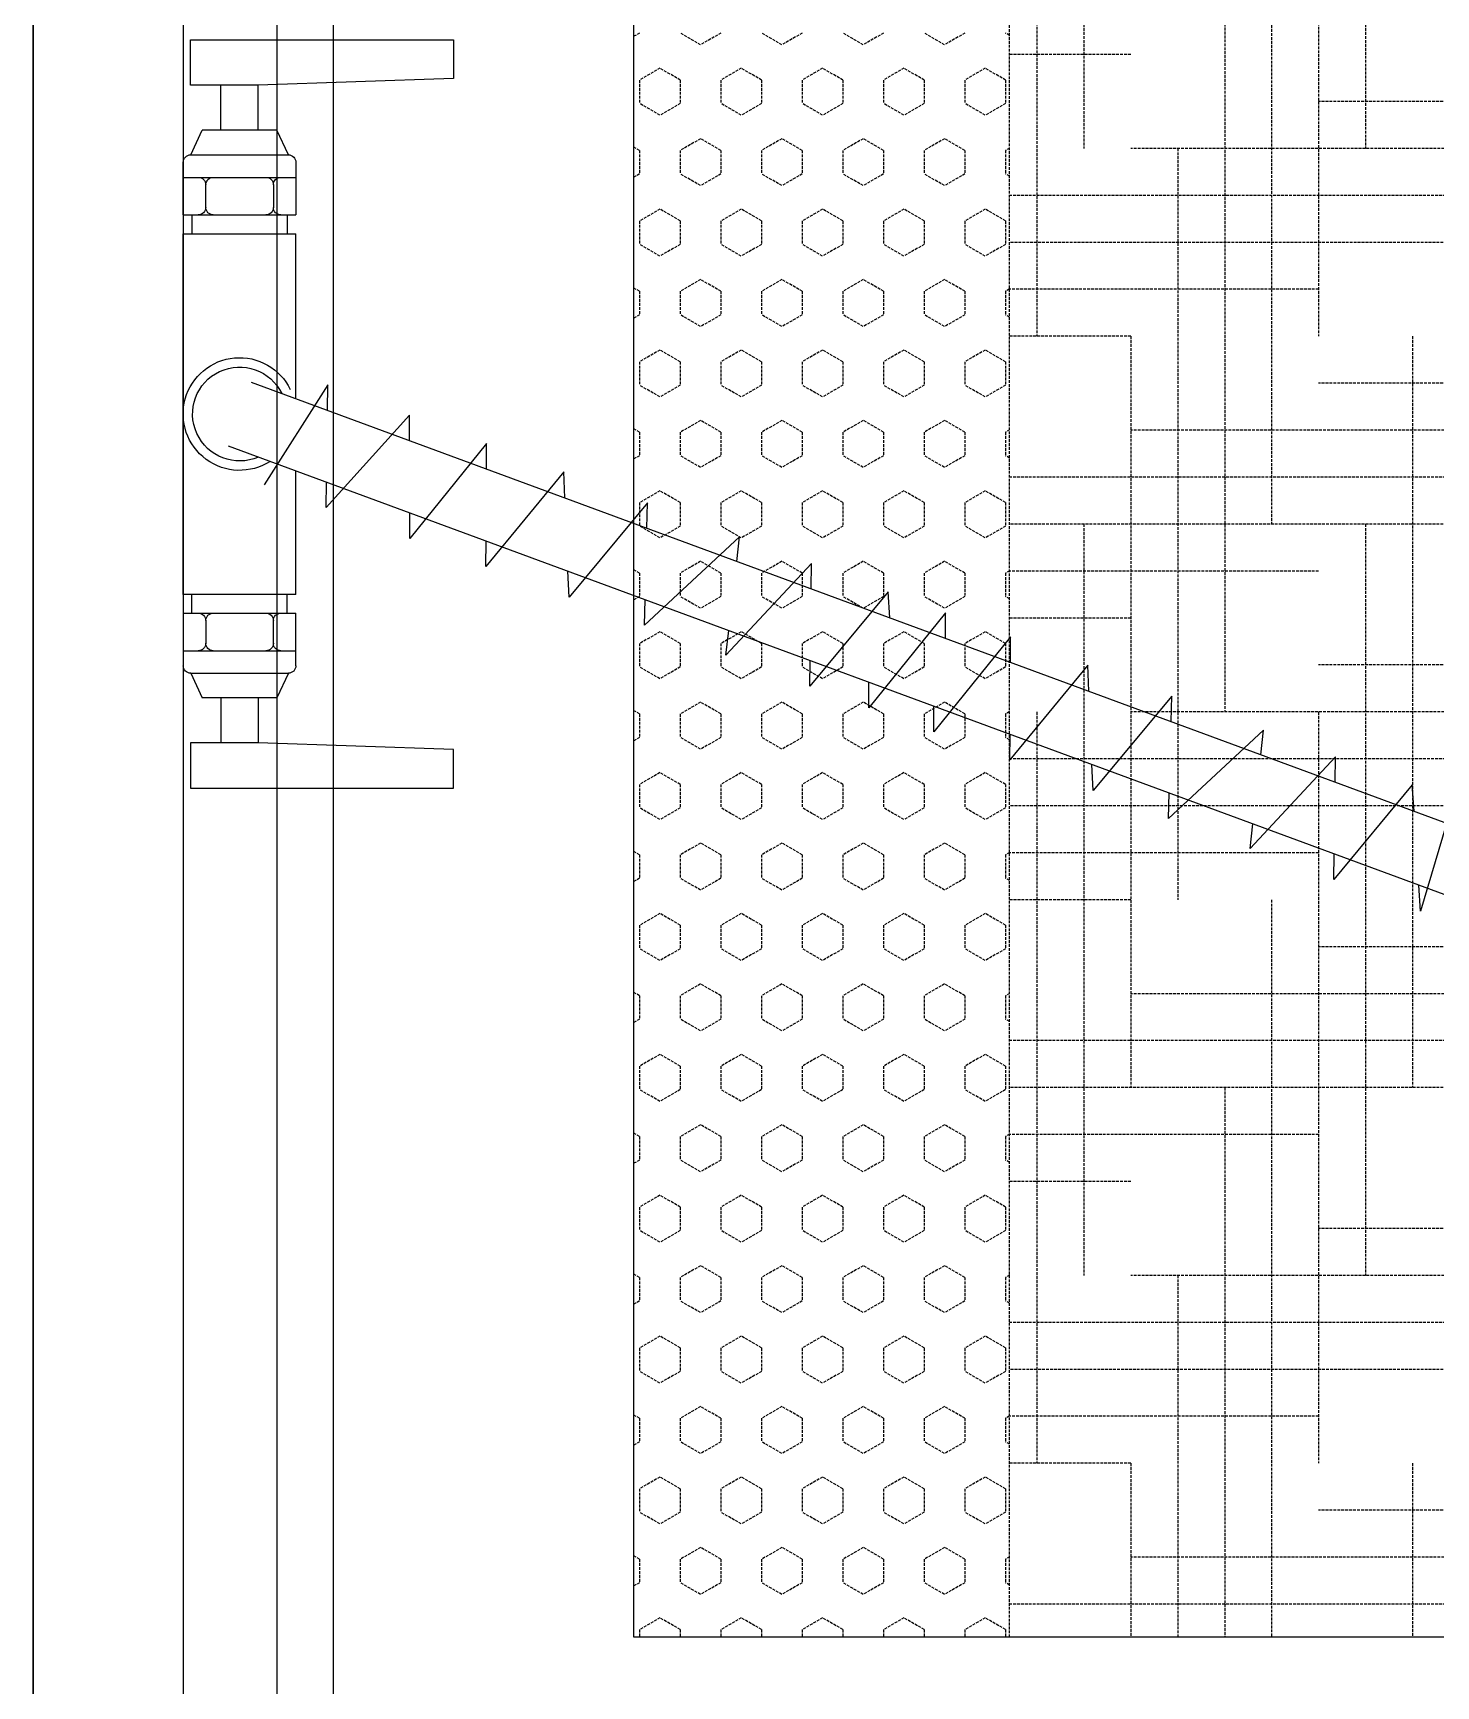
# Model space of a CAD drawing. Extents: x -12047294 to -5625356, y -1456591 to -622873.
# Drawn here: x -6025336.1 to -6024962.6, y -716118.6 to -715678.6 of the extents above; entities that cross this region are included whole.
import ezdxf

# ---------------------------------------------------------------- set-up
doc = ezdxf.new("R2010")
doc.units = 0
doc.header["$LTSCALE"] = 10
doc.header["$MEASUREMENT"] = 0
doc.linetypes.add('DASH', pattern=[0.35, 0.25, -0.1])
doc.layers.add('A-WALL', color=2, linetype='Continuous')
doc.layers.add('EQUIP', color=1, linetype='Continuous')

# ---------------------------------------------------------------- blocks, each defined once
blk = doc.blocks.new('LXX11124554')
at = {"layer": 'EQUIP'}
for p, q in [((-980.74, 447.63, 0.51), (1019.26, 447.63, 0.51)), ((-980.11, 407.64, 0.51), (1019.89, 407.64, 0.51)), ((-297.94, 287.63, 0.51), (-897.94, 287.63, 0.51)), ((-297.94, -212.37, 0.51), (-297.94, 287.63, 0.51))]:
    blk.add_line(p, q, dxfattribs=at)
at = {"layer": 'EQUIP', "color": 8}
for p, q in [((994.26, 382.64, 0.51), (-955.74, 382.64, 0.51)), ((979.26, 367.64, 0.51), (-940.74, 367.64, 0.51))]:
    blk.add_line(p, q, dxfattribs=at)
at = {"layer": 'EQUIP', "color": 8, "linetype": 'DASH', "ltscale": 0.3}
for p, q in [((-724.97, 286.12, 0.51), (-724.1, 287.63, 0.51)), ((-715.6, 280.71, 0.51), (-712.47, 286.12, 0.51)), ((-712.47, 286.12, 0.51), (-706.22, 286.12, 0.51)), ((-703.1, 280.71, 0.51), (-706.22, 286.12, 0.51)), ((-693.72, 286.12, 0.51), (-694.59, 287.63, 0.51)), ((-693.72, 286.12, 0.51), (-687.47, 286.12, 0.51)), ((-687.47, 286.12, 0.51), (-686.6, 287.63, 0.51)), ((-678.1, 280.71, 0.51), (-674.97, 286.12, 0.51)), ((-674.97, 286.12, 0.51), (-668.72, 286.12, 0.51)), ((-665.6, 280.71, 0.51), (-668.72, 286.12, 0.51)), ((-656.22, 286.12, 0.51), (-657.09, 287.63, 0.51)), ((-656.22, 286.12, 0.51), (-649.97, 286.12, 0.51)), ((-649.97, 286.12, 0.51), (-649.1, 287.63, 0.51)), ((-640.6, 280.71, 0.51), (-637.47, 286.12, 0.51)), ((-637.47, 286.12, 0.51), (-631.22, 286.12, 0.51)), ((-628.1, 280.71, 0.51), (-631.22, 286.12, 0.51)), ((-618.72, 286.12, 0.51), (-619.59, 287.63, 0.51)), ((-618.72, 286.12, 0.51), (-612.47, 286.12, 0.51)), ((-612.47, 286.12, 0.51), (-611.6, 287.63, 0.51)), ((-603.1, 280.71, 0.51), (-599.97, 286.12, 0.51)), ((-599.97, 286.12, 0.51), (-593.72, 286.12, 0.51)), ((-590.6, 280.71, 0.51), (-593.72, 286.12, 0.51)), ((-581.22, 286.12, 0.51), (-582.09, 287.63, 0.51)), ((-581.22, 286.12, 0.51), (-574.97, 286.12, 0.51)), ((-574.97, 286.12, 0.51), (-574.1, 287.63, 0.51)), ((-565.6, 280.71, 0.51), (-562.47, 286.12, 0.51)), ((-562.47, 286.12, 0.51), (-556.22, 286.12, 0.51)), ((-553.1, 280.71, 0.51), (-556.22, 286.12, 0.51)), ((-543.72, 286.12, 0.51), (-544.59, 287.63, 0.51)), ((-543.72, 286.12, 0.51), (-537.47, 286.12, 0.51)), ((-537.47, 286.12, 0.51), (-536.6, 287.63, 0.51)), ((-528.1, 280.71, 0.51), (-524.97, 286.12, 0.51)), ((-524.97, 286.12, 0.51), (-518.72, 286.12, 0.51)), ((-515.6, 280.71, 0.51), (-518.72, 286.12, 0.51)), ((-506.22, 286.12, 0.51), (-507.09, 287.63, 0.51)), ((-506.22, 286.12, 0.51), (-499.97, 286.12, 0.51)), ((-499.97, 286.12, 0.51), (-499.1, 287.63, 0.51)), ((-490.6, 280.71, 0.51), (-487.47, 286.12, 0.51)), ((-487.47, 286.12, 0.51), (-481.22, 286.12, 0.51)), ((-478.1, 280.71, 0.51), (-481.22, 286.12, 0.51)), ((-468.72, 286.12, 0.51), (-469.59, 287.63, 0.51)), ((-468.72, 286.12, 0.51), (-462.47, 286.12, 0.51)), ((-462.47, 286.12, 0.51), (-461.6, 287.63, 0.51)), ((-453.1, 280.71, 0.51), (-449.97, 286.12, 0.51)), ((-449.97, 286.12, 0.51), (-443.72, 286.12, 0.51)), ((-440.6, 280.71, 0.51), (-443.72, 286.12, 0.51)), ((-431.22, 286.12, 0.51), (-432.09, 287.63, 0.51)), ((-431.22, 286.12, 0.51), (-424.97, 286.12, 0.51)), ((-424.97, 286.12, 0.51), (-424.1, 287.63, 0.51)), ((-415.6, 280.71, 0.51), (-412.47, 286.12, 0.51)), ((-412.47, 286.12, 0.51), (-406.22, 286.12, 0.51)), ((-403.1, 280.71, 0.51), (-406.22, 286.12, 0.51)), ((-393.72, 286.12, 0.51), (-394.59, 287.63, 0.51)), ((-393.72, 286.12, 0.51), (-387.47, 286.12, 0.51)), ((-387.47, 286.12, 0.51), (-386.6, 287.63, 0.51)), ((-378.1, 280.71, 0.51), (-374.97, 286.12, 0.51)), ((-374.97, 286.12, 0.51), (-368.72, 286.12, 0.51)), ((-365.6, 280.71, 0.51), (-368.72, 286.12, 0.51)), ((-356.22, 286.12, 0.51), (-357.09, 287.63, 0.51)), ((-356.22, 286.12, 0.51), (-349.97, 286.12, 0.51)), ((-349.97, 286.12, 0.51), (-349.1, 287.63, 0.51)), ((-340.6, 280.71, 0.51), (-337.47, 286.12, 0.51)), ((-337.47, 286.12, 0.51), (-331.22, 286.12, 0.51)), ((-328.1, 280.71, 0.51), (-331.22, 286.12, 0.51)), ((-318.72, 286.12, 0.51), (-319.59, 287.63, 0.51)), ((-318.72, 286.12, 0.51), (-312.47, 286.12, 0.51)), ((-312.47, 286.12, 0.51), (-311.6, 287.63, 0.51)), ((-303.1, 280.71, 0.51), (-299.97, 286.12, 0.51)), ((-299.97, 286.12, 0.51), (-297.94, 286.12, 0.51)), ((-712.47, 275.3, 0.51), (-715.6, 280.71, 0.51)), ((-706.22, 275.3, 0.51), (-703.1, 280.71, 0.51)), ((-674.97, 275.3, 0.51), (-678.1, 280.71, 0.51)), ((-668.72, 275.3, 0.51), (-665.6, 280.71, 0.51)), ((-637.47, 275.3, 0.51), (-640.6, 280.71, 0.51)), ((-631.22, 275.3, 0.51), (-628.1, 280.71, 0.51)), ((-599.97, 275.3, 0.51), (-603.1, 280.71, 0.51)), ((-593.72, 275.3, 0.51), (-590.6, 280.71, 0.51)), ((-562.47, 275.3, 0.51), (-565.6, 280.71, 0.51)), ((-556.22, 275.3, 0.51), (-553.1, 280.71, 0.51)), ((-524.97, 275.3, 0.51), (-528.1, 280.71, 0.51)), ((-518.72, 275.3, 0.51), (-515.6, 280.71, 0.51)), ((-487.47, 275.3, 0.51), (-490.6, 280.71, 0.51)), ((-481.22, 275.3, 0.51), (-478.1, 280.71, 0.51)), ((-449.97, 275.3, 0.51), (-453.1, 280.71, 0.51)), ((-443.72, 275.3, 0.51), (-440.6, 280.71, 0.51)), ((-412.47, 275.3, 0.51), (-415.6, 280.71, 0.51)), ((-406.22, 275.3, 0.51), (-403.1, 280.71, 0.51)), ((-374.97, 275.3, 0.51), (-378.1, 280.71, 0.51)), ((-368.72, 275.3, 0.51), (-365.6, 280.71, 0.51)), ((-337.47, 275.3, 0.51), (-340.6, 280.71, 0.51)), ((-331.22, 275.3, 0.51), (-328.1, 280.71, 0.51)), ((-299.97, 275.3, 0.51), (-303.1, 280.71, 0.51)), ((-721.85, 269.89, 0.51), (-724.97, 275.3, 0.51)), ((-712.47, 275.3, 0.51), (-706.22, 275.3, 0.51)), ((-696.85, 269.89, 0.51), (-693.72, 275.3, 0.51)), ((-693.72, 275.3, 0.51), (-687.47, 275.3, 0.51)), ((-684.35, 269.89, 0.51), (-687.47, 275.3, 0.51)), ((-674.97, 275.3, 0.51), (-668.72, 275.3, 0.51)), ((-659.35, 269.89, 0.51), (-656.22, 275.3, 0.51)), ((-656.22, 275.3, 0.51), (-649.97, 275.3, 0.51)), ((-646.85, 269.89, 0.51), (-649.97, 275.3, 0.51)), ((-637.47, 275.3, 0.51), (-631.22, 275.3, 0.51)), ((-621.85, 269.89, 0.51), (-618.72, 275.3, 0.51)), ((-618.72, 275.3, 0.51), (-612.47, 275.3, 0.51)), ((-609.35, 269.89, 0.51), (-612.47, 275.3, 0.51)), ((-599.97, 275.3, 0.51), (-593.72, 275.3, 0.51)), ((-584.35, 269.89, 0.51), (-581.22, 275.3, 0.51)), ((-581.22, 275.3, 0.51), (-574.97, 275.3, 0.51)), ((-571.85, 269.89, 0.51), (-574.97, 275.3, 0.51)), ((-562.47, 275.3, 0.51), (-556.22, 275.3, 0.51)), ((-546.85, 269.89, 0.51), (-543.72, 275.3, 0.51)), ((-543.72, 275.3, 0.51), (-537.47, 275.3, 0.51)), ((-534.35, 269.89, 0.51), (-537.47, 275.3, 0.51)), ((-524.97, 275.3, 0.51), (-518.72, 275.3, 0.51)), ((-509.35, 269.89, 0.51), (-506.22, 275.3, 0.51)), ((-506.22, 275.3, 0.51), (-499.97, 275.3, 0.51)), ((-496.85, 269.89, 0.51), (-499.97, 275.3, 0.51)), ((-487.47, 275.3, 0.51), (-481.22, 275.3, 0.51)), ((-471.85, 269.89, 0.51), (-468.72, 275.3, 0.51)), ((-468.72, 275.3, 0.51), (-462.47, 275.3, 0.51)), ((-459.35, 269.89, 0.51), (-462.47, 275.3, 0.51)), ((-449.97, 275.3, 0.51), (-443.72, 275.3, 0.51)), ((-434.35, 269.89, 0.51), (-431.22, 275.3, 0.51)), ((-431.22, 275.3, 0.51), (-424.97, 275.3, 0.51)), ((-421.85, 269.89, 0.51), (-424.97, 275.3, 0.51)), ((-412.47, 275.3, 0.51), (-406.22, 275.3, 0.51)), ((-396.85, 269.89, 0.51), (-393.72, 275.3, 0.51)), ((-393.72, 275.3, 0.51), (-387.47, 275.3, 0.51)), ((-384.35, 269.89, 0.51), (-387.47, 275.3, 0.51)), ((-374.97, 275.3, 0.51), (-368.72, 275.3, 0.51)), ((-359.35, 269.89, 0.51), (-356.22, 275.3, 0.51)), ((-356.22, 275.3, 0.51), (-349.97, 275.3, 0.51)), ((-346.85, 269.89, 0.51), (-349.97, 275.3, 0.51)), ((-337.47, 275.3, 0.51), (-331.22, 275.3, 0.51)), ((-321.85, 269.89, 0.51), (-318.72, 275.3, 0.51)), ((-318.72, 275.3, 0.51), (-312.47, 275.3, 0.51)), ((-309.35, 269.89, 0.51), (-312.47, 275.3, 0.51)), ((-299.97, 275.3, 0.51), (-297.94, 275.3, 0.51)), ((-724.97, 264.47, 0.51), (-721.85, 269.89, 0.51)), ((-693.72, 264.47, 0.51), (-696.85, 269.89, 0.51)), ((-687.47, 264.47, 0.51), (-684.35, 269.89, 0.51)), ((-656.22, 264.47, 0.51), (-659.35, 269.89, 0.51)), ((-649.97, 264.47, 0.51), (-646.85, 269.89, 0.51)), ((-618.72, 264.47, 0.51), (-621.85, 269.89, 0.51)), ((-612.47, 264.47, 0.51), (-609.35, 269.89, 0.51)), ((-581.22, 264.47, 0.51), (-584.35, 269.89, 0.51)), ((-574.97, 264.47, 0.51), (-571.85, 269.89, 0.51)), ((-543.72, 264.47, 0.51), (-546.85, 269.89, 0.51)), ((-537.47, 264.47, 0.51), (-534.35, 269.89, 0.51)), ((-506.22, 264.47, 0.51), (-509.35, 269.89, 0.51)), ((-499.97, 264.47, 0.51), (-496.85, 269.89, 0.51)), ((-468.72, 264.47, 0.51), (-471.85, 269.89, 0.51)), ((-462.47, 264.47, 0.51), (-459.35, 269.89, 0.51)), ((-431.22, 264.47, 0.51), (-434.35, 269.89, 0.51)), ((-424.97, 264.47, 0.51), (-421.85, 269.89, 0.51)), ((-393.72, 264.47, 0.51), (-396.85, 269.89, 0.51)), ((-387.47, 264.47, 0.51), (-384.35, 269.89, 0.51)), ((-356.22, 264.47, 0.51), (-359.35, 269.89, 0.51)), ((-349.97, 264.47, 0.51), (-346.85, 269.89, 0.51)), ((-318.72, 264.47, 0.51), (-321.85, 269.89, 0.51)), ((-312.47, 264.47, 0.51), (-309.35, 269.89, 0.51)), ((-715.6, 259.06, 0.51), (-712.47, 264.47, 0.51)), ((-712.47, 264.47, 0.51), (-706.22, 264.47, 0.51)), ((-703.1, 259.06, 0.51), (-706.22, 264.47, 0.51)), ((-693.72, 264.47, 0.51), (-687.47, 264.47, 0.51)), ((-678.1, 259.06, 0.51), (-674.97, 264.47, 0.51)), ((-674.97, 264.47, 0.51), (-668.72, 264.47, 0.51)), ((-665.6, 259.06, 0.51), (-668.72, 264.47, 0.51)), ((-656.22, 264.47, 0.51), (-649.97, 264.47, 0.51)), ((-640.6, 259.06, 0.51), (-637.47, 264.47, 0.51)), ((-637.47, 264.47, 0.51), (-631.22, 264.47, 0.51)), ((-628.1, 259.06, 0.51), (-631.22, 264.47, 0.51)), ((-618.72, 264.47, 0.51), (-612.47, 264.47, 0.51)), ((-603.1, 259.06, 0.51), (-599.97, 264.47, 0.51)), ((-599.97, 264.47, 0.51), (-593.72, 264.47, 0.51)), ((-590.6, 259.06, 0.51), (-593.72, 264.47, 0.51)), ((-581.22, 264.47, 0.51), (-574.97, 264.47, 0.51)), ((-565.6, 259.06, 0.51), (-562.47, 264.47, 0.51)), ((-562.47, 264.47, 0.51), (-556.22, 264.47, 0.51)), ((-553.1, 259.06, 0.51), (-556.22, 264.47, 0.51)), ((-543.72, 264.47, 0.51), (-537.47, 264.47, 0.51)), ((-528.1, 259.06, 0.51), (-524.97, 264.47, 0.51)), ((-524.97, 264.47, 0.51), (-518.72, 264.47, 0.51)), ((-515.6, 259.06, 0.51), (-518.72, 264.47, 0.51)), ((-506.22, 264.47, 0.51), (-499.97, 264.47, 0.51)), ((-490.6, 259.06, 0.51), (-487.47, 264.47, 0.51)), ((-487.47, 264.47, 0.51), (-481.22, 264.47, 0.51)), ((-478.1, 259.06, 0.51), (-481.22, 264.47, 0.51)), ((-468.72, 264.47, 0.51), (-462.47, 264.47, 0.51)), ((-453.1, 259.06, 0.51), (-449.97, 264.47, 0.51)), ((-449.97, 264.47, 0.51), (-443.72, 264.47, 0.51)), ((-440.6, 259.06, 0.51), (-443.72, 264.47, 0.51)), ((-431.22, 264.47, 0.51), (-424.97, 264.47, 0.51)), ((-415.6, 259.06, 0.51), (-412.47, 264.47, 0.51)), ((-412.47, 264.47, 0.51), (-406.22, 264.47, 0.51)), ((-403.1, 259.06, 0.51), (-406.22, 264.47, 0.51)), ((-393.72, 264.47, 0.51), (-387.47, 264.47, 0.51)), ((-378.1, 259.06, 0.51), (-374.97, 264.47, 0.51)), ((-374.97, 264.47, 0.51), (-368.72, 264.47, 0.51)), ((-365.6, 259.06, 0.51), (-368.72, 264.47, 0.51)), ((-356.22, 264.47, 0.51), (-349.97, 264.47, 0.51)), ((-340.6, 259.06, 0.51), (-337.47, 264.47, 0.51)), ((-337.47, 264.47, 0.51), (-331.22, 264.47, 0.51)), ((-328.1, 259.06, 0.51), (-331.22, 264.47, 0.51)), ((-318.72, 264.47, 0.51), (-312.47, 264.47, 0.51)), ((-303.1, 259.06, 0.51), (-299.97, 264.47, 0.51)), ((-299.97, 264.47, 0.51), (-297.94, 264.47, 0.51)), ((-712.47, 253.65, 0.51), (-715.6, 259.06, 0.51)), ((-706.22, 253.65, 0.51), (-703.1, 259.06, 0.51)), ((-674.97, 253.65, 0.51), (-678.1, 259.06, 0.51)), ((-668.72, 253.65, 0.51), (-665.6, 259.06, 0.51)), ((-637.47, 253.65, 0.51), (-640.6, 259.06, 0.51)), ((-631.22, 253.65, 0.51), (-628.1, 259.06, 0.51)), ((-599.97, 253.65, 0.51), (-603.1, 259.06, 0.51)), ((-593.72, 253.65, 0.51), (-590.6, 259.06, 0.51)), ((-562.47, 253.65, 0.51), (-565.6, 259.06, 0.51)), ((-556.22, 253.65, 0.51), (-553.1, 259.06, 0.51)), ((-524.97, 253.65, 0.51), (-528.1, 259.06, 0.51)), ((-518.72, 253.65, 0.51), (-515.6, 259.06, 0.51)), ((-487.47, 253.65, 0.51), (-490.6, 259.06, 0.51)), ((-481.22, 253.65, 0.51), (-478.1, 259.06, 0.51)), ((-449.97, 253.65, 0.51), (-453.1, 259.06, 0.51)), ((-443.72, 253.65, 0.51), (-440.6, 259.06, 0.51)), ((-412.47, 253.65, 0.51), (-415.6, 259.06, 0.51)), ((-406.22, 253.65, 0.51), (-403.1, 259.06, 0.51)), ((-374.97, 253.65, 0.51), (-378.1, 259.06, 0.51)), ((-368.72, 253.65, 0.51), (-365.6, 259.06, 0.51)), ((-337.47, 253.65, 0.51), (-340.6, 259.06, 0.51)), ((-331.22, 253.65, 0.51), (-328.1, 259.06, 0.51)), ((-299.97, 253.65, 0.51), (-303.1, 259.06, 0.51)), ((-721.85, 248.23, 0.51), (-724.97, 253.65, 0.51)), ((-712.47, 253.65, 0.51), (-706.22, 253.65, 0.51)), ((-696.85, 248.23, 0.51), (-693.72, 253.65, 0.51)), ((-693.72, 253.65, 0.51), (-687.47, 253.65, 0.51)), ((-684.35, 248.23, 0.51), (-687.47, 253.65, 0.51)), ((-674.97, 253.65, 0.51), (-668.72, 253.65, 0.51)), ((-659.35, 248.23, 0.51), (-656.22, 253.65, 0.51)), ((-656.22, 253.65, 0.51), (-649.97, 253.65, 0.51)), ((-646.85, 248.23, 0.51), (-649.97, 253.65, 0.51)), ((-637.47, 253.65, 0.51), (-631.22, 253.65, 0.51)), ((-621.85, 248.23, 0.51), (-618.72, 253.65, 0.51)), ((-618.72, 253.65, 0.51), (-612.47, 253.65, 0.51)), ((-609.35, 248.23, 0.51), (-612.47, 253.65, 0.51)), ((-599.97, 253.65, 0.51), (-593.72, 253.65, 0.51)), ((-584.35, 248.23, 0.51), (-581.22, 253.65, 0.51)), ((-581.22, 253.65, 0.51), (-574.97, 253.65, 0.51)), ((-571.85, 248.23, 0.51), (-574.97, 253.65, 0.51)), ((-562.47, 253.65, 0.51), (-556.22, 253.65, 0.51)), ((-546.85, 248.23, 0.51), (-543.72, 253.65, 0.51)), ((-543.72, 253.65, 0.51), (-537.47, 253.65, 0.51)), ((-534.35, 248.23, 0.51), (-537.47, 253.65, 0.51)), ((-524.97, 253.65, 0.51), (-518.72, 253.65, 0.51)), ((-509.35, 248.23, 0.51), (-506.22, 253.65, 0.51)), ((-506.22, 253.65, 0.51), (-499.97, 253.65, 0.51)), ((-496.85, 248.23, 0.51), (-499.97, 253.65, 0.51)), ((-487.47, 253.65, 0.51), (-481.22, 253.65, 0.51)), ((-471.85, 248.23, 0.51), (-468.72, 253.65, 0.51)), ((-468.72, 253.65, 0.51), (-462.47, 253.65, 0.51)), ((-459.35, 248.23, 0.51), (-462.47, 253.65, 0.51)), ((-449.97, 253.65, 0.51), (-443.72, 253.65, 0.51)), ((-434.35, 248.23, 0.51), (-431.22, 253.65, 0.51)), ((-431.22, 253.65, 0.51), (-424.97, 253.65, 0.51)), ((-421.85, 248.23, 0.51), (-424.97, 253.65, 0.51)), ((-412.47, 253.65, 0.51), (-406.22, 253.65, 0.51)), ((-396.85, 248.23, 0.51), (-393.72, 253.65, 0.51)), ((-393.72, 253.65, 0.51), (-387.47, 253.65, 0.51)), ((-384.35, 248.23, 0.51), (-387.47, 253.65, 0.51)), ((-374.97, 253.65, 0.51), (-368.72, 253.65, 0.51)), ((-359.35, 248.23, 0.51), (-356.22, 253.65, 0.51)), ((-356.22, 253.65, 0.51), (-349.97, 253.65, 0.51)), ((-346.85, 248.23, 0.51), (-349.97, 253.65, 0.51)), ((-337.47, 253.65, 0.51), (-331.22, 253.65, 0.51)), ((-321.85, 248.23, 0.51), (-318.72, 253.65, 0.51)), ((-318.72, 253.65, 0.51), (-312.47, 253.65, 0.51)), ((-309.35, 248.23, 0.51), (-312.47, 253.65, 0.51)), ((-299.97, 253.65, 0.51), (-297.94, 253.65, 0.51)), ((-724.97, 242.82, 0.51), (-721.85, 248.23, 0.51)), ((-693.72, 242.82, 0.51), (-696.85, 248.23, 0.51)), ((-687.47, 242.82, 0.51), (-684.35, 248.23, 0.51)), ((-656.22, 242.82, 0.51), (-659.35, 248.23, 0.51)), ((-649.97, 242.82, 0.51), (-646.85, 248.23, 0.51)), ((-618.72, 242.82, 0.51), (-621.85, 248.23, 0.51)), ((-612.47, 242.82, 0.51), (-609.35, 248.23, 0.51)), ((-581.22, 242.82, 0.51), (-584.35, 248.23, 0.51)), ((-574.97, 242.82, 0.51), (-571.85, 248.23, 0.51)), ((-543.72, 242.82, 0.51), (-546.85, 248.23, 0.51)), ((-537.47, 242.82, 0.51), (-534.35, 248.23, 0.51)), ((-506.22, 242.82, 0.51), (-509.35, 248.23, 0.51)), ((-499.97, 242.82, 0.51), (-496.85, 248.23, 0.51)), ((-468.72, 242.82, 0.51), (-471.85, 248.23, 0.51)), ((-462.47, 242.82, 0.51), (-459.35, 248.23, 0.51)), ((-431.22, 242.82, 0.51), (-434.35, 248.23, 0.51)), ((-424.97, 242.82, 0.51), (-421.85, 248.23, 0.51)), ((-393.72, 242.82, 0.51), (-396.85, 248.23, 0.51)), ((-387.47, 242.82, 0.51), (-384.35, 248.23, 0.51)), ((-356.22, 242.82, 0.51), (-359.35, 248.23, 0.51)), ((-349.97, 242.82, 0.51), (-346.85, 248.23, 0.51)), ((-318.72, 242.82, 0.51), (-321.85, 248.23, 0.51)), ((-312.47, 242.82, 0.51), (-309.35, 248.23, 0.51)), ((-715.6, 237.41, 0.51), (-712.47, 242.82, 0.51)), ((-712.47, 242.82, 0.51), (-706.22, 242.82, 0.51)), ((-703.1, 237.41, 0.51), (-706.22, 242.82, 0.51)), ((-693.72, 242.82, 0.51), (-687.47, 242.82, 0.51)), ((-678.1, 237.41, 0.51), (-674.97, 242.82, 0.51)), ((-674.97, 242.82, 0.51), (-668.72, 242.82, 0.51)), ((-665.6, 237.41, 0.51), (-668.72, 242.82, 0.51)), ((-656.22, 242.82, 0.51), (-649.97, 242.82, 0.51)), ((-640.6, 237.41, 0.51), (-637.47, 242.82, 0.51)), ((-637.47, 242.82, 0.51), (-631.22, 242.82, 0.51)), ((-628.1, 237.41, 0.51), (-631.22, 242.82, 0.51)), ((-618.72, 242.82, 0.51), (-612.47, 242.82, 0.51)), ((-603.1, 237.41, 0.51), (-599.97, 242.82, 0.51)), ((-599.97, 242.82, 0.51), (-593.72, 242.82, 0.51)), ((-590.6, 237.41, 0.51), (-593.72, 242.82, 0.51)), ((-581.22, 242.82, 0.51), (-574.97, 242.82, 0.51)), ((-565.6, 237.41, 0.51), (-562.47, 242.82, 0.51)), ((-562.47, 242.82, 0.51), (-556.22, 242.82, 0.51)), ((-553.1, 237.41, 0.51), (-556.22, 242.82, 0.51)), ((-543.72, 242.82, 0.51), (-537.47, 242.82, 0.51)), ((-528.1, 237.41, 0.51), (-524.97, 242.82, 0.51)), ((-524.97, 242.82, 0.51), (-518.72, 242.82, 0.51)), ((-515.6, 237.41, 0.51), (-518.72, 242.82, 0.51)), ((-506.22, 242.82, 0.51), (-499.97, 242.82, 0.51)), ((-490.6, 237.41, 0.51), (-487.47, 242.82, 0.51)), ((-487.47, 242.82, 0.51), (-481.22, 242.82, 0.51)), ((-478.1, 237.41, 0.51), (-481.22, 242.82, 0.51)), ((-468.72, 242.82, 0.51), (-462.47, 242.82, 0.51)), ((-453.1, 237.41, 0.51), (-449.97, 242.82, 0.51)), ((-449.97, 242.82, 0.51), (-443.72, 242.82, 0.51)), ((-440.6, 237.41, 0.51), (-443.72, 242.82, 0.51)), ((-431.22, 242.82, 0.51), (-424.97, 242.82, 0.51)), ((-415.6, 237.41, 0.51), (-412.47, 242.82, 0.51)), ((-412.47, 242.82, 0.51), (-406.22, 242.82, 0.51)), ((-403.1, 237.41, 0.51), (-406.22, 242.82, 0.51)), ((-393.72, 242.82, 0.51), (-387.47, 242.82, 0.51)), ((-378.1, 237.41, 0.51), (-374.97, 242.82, 0.51)), ((-374.97, 242.82, 0.51), (-368.72, 242.82, 0.51)), ((-365.6, 237.41, 0.51), (-368.72, 242.82, 0.51)), ((-356.22, 242.82, 0.51), (-349.97, 242.82, 0.51)), ((-340.6, 237.41, 0.51), (-337.47, 242.82, 0.51)), ((-337.47, 242.82, 0.51), (-331.22, 242.82, 0.51)), ((-328.1, 237.41, 0.51), (-331.22, 242.82, 0.51)), ((-318.72, 242.82, 0.51), (-312.47, 242.82, 0.51)), ((-303.1, 237.41, 0.51), (-299.97, 242.82, 0.51)), ((-299.97, 242.82, 0.51), (-297.94, 242.82, 0.51)), ((-712.47, 232, 0.51), (-715.6, 237.41, 0.51)), ((-706.22, 232, 0.51), (-703.1, 237.41, 0.51)), ((-674.97, 232, 0.51), (-678.1, 237.41, 0.51)), ((-668.72, 232, 0.51), (-665.6, 237.41, 0.51)), ((-637.47, 232, 0.51), (-640.6, 237.41, 0.51)), ((-631.22, 232, 0.51), (-628.1, 237.41, 0.51)), ((-599.97, 232, 0.51), (-603.1, 237.41, 0.51)), ((-593.72, 232, 0.51), (-590.6, 237.41, 0.51)), ((-562.47, 232, 0.51), (-565.6, 237.41, 0.51)), ((-556.22, 232, 0.51), (-553.1, 237.41, 0.51)), ((-524.97, 232, 0.51), (-528.1, 237.41, 0.51)), ((-518.72, 232, 0.51), (-515.6, 237.41, 0.51)), ((-487.47, 232, 0.51), (-490.6, 237.41, 0.51)), ((-481.22, 232, 0.51), (-478.1, 237.41, 0.51)), ((-449.97, 232, 0.51), (-453.1, 237.41, 0.51)), ((-443.72, 232, 0.51), (-440.6, 237.41, 0.51)), ((-412.47, 232, 0.51), (-415.6, 237.41, 0.51)), ((-406.22, 232, 0.51), (-403.1, 237.41, 0.51)), ((-374.97, 232, 0.51), (-378.1, 237.41, 0.51)), ((-368.72, 232, 0.51), (-365.6, 237.41, 0.51)), ((-337.47, 232, 0.51), (-340.6, 237.41, 0.51)), ((-331.22, 232, 0.51), (-328.1, 237.41, 0.51)), ((-299.97, 232, 0.51), (-303.1, 237.41, 0.51)), ((-721.85, 226.58, 0.51), (-724.97, 232, 0.51)), ((-712.47, 232, 0.51), (-706.22, 232, 0.51)), ((-696.85, 226.58, 0.51), (-693.72, 232, 0.51)), ((-693.72, 232, 0.51), (-687.47, 232, 0.51)), ((-684.35, 226.58, 0.51), (-687.47, 232, 0.51)), ((-674.97, 232, 0.51), (-668.72, 232, 0.51)), ((-659.35, 226.58, 0.51), (-656.22, 232, 0.51)), ((-656.22, 232, 0.51), (-649.97, 232, 0.51)), ((-646.85, 226.58, 0.51), (-649.97, 232, 0.51)), ((-637.47, 232, 0.51), (-631.22, 232, 0.51)), ((-621.85, 226.58, 0.51), (-618.72, 232, 0.51)), ((-618.72, 232, 0.51), (-612.47, 232, 0.51)), ((-609.35, 226.58, 0.51), (-612.47, 232, 0.51)), ((-599.97, 232, 0.51), (-593.72, 232, 0.51)), ((-584.35, 226.58, 0.51), (-581.22, 232, 0.51)), ((-581.22, 232, 0.51), (-574.97, 232, 0.51)), ((-571.85, 226.58, 0.51), (-574.97, 232, 0.51)), ((-562.47, 232, 0.51), (-556.22, 232, 0.51)), ((-546.85, 226.58, 0.51), (-543.72, 232, 0.51)), ((-543.72, 232, 0.51), (-537.47, 232, 0.51)), ((-534.35, 226.58, 0.51), (-537.47, 232, 0.51)), ((-524.97, 232, 0.51), (-518.72, 232, 0.51)), ((-509.35, 226.58, 0.51), (-506.22, 232, 0.51)), ((-506.22, 232, 0.51), (-499.97, 232, 0.51)), ((-496.85, 226.58, 0.51), (-499.97, 232, 0.51)), ((-487.47, 232, 0.51), (-481.22, 232, 0.51)), ((-471.85, 226.58, 0.51), (-468.72, 232, 0.51)), ((-468.72, 232, 0.51), (-462.47, 232, 0.51)), ((-459.35, 226.58, 0.51), (-462.47, 232, 0.51)), ((-449.97, 232, 0.51), (-443.72, 232, 0.51)), ((-434.35, 226.58, 0.51), (-431.22, 232, 0.51)), ((-431.22, 232, 0.51), (-424.97, 232, 0.51)), ((-421.85, 226.58, 0.51), (-424.97, 232, 0.51)), ((-412.47, 232, 0.51), (-406.22, 232, 0.51)), ((-396.85, 226.58, 0.51), (-393.72, 232, 0.51)), ((-393.72, 232, 0.51), (-387.47, 232, 0.51)), ((-384.35, 226.58, 0.51), (-387.47, 232, 0.51)), ((-374.97, 232, 0.51), (-368.72, 232, 0.51)), ((-359.35, 226.58, 0.51), (-356.22, 232, 0.51)), ((-356.22, 232, 0.51), (-349.97, 232, 0.51)), ((-346.85, 226.58, 0.51), (-349.97, 232, 0.51)), ((-337.47, 232, 0.51), (-331.22, 232, 0.51)), ((-321.85, 226.58, 0.51), (-318.72, 232, 0.51)), ((-318.72, 232, 0.51), (-312.47, 232, 0.51)), ((-309.35, 226.58, 0.51), (-312.47, 232, 0.51)), ((-299.97, 232, 0.51), (-297.94, 232, 0.51)), ((-724.97, 221.17, 0.51), (-721.85, 226.58, 0.51)), ((-693.72, 221.17, 0.51), (-696.85, 226.58, 0.51)), ((-687.47, 221.17, 0.51), (-684.35, 226.58, 0.51)), ((-656.22, 221.17, 0.51), (-659.35, 226.58, 0.51)), ((-649.97, 221.17, 0.51), (-646.85, 226.58, 0.51)), ((-618.72, 221.17, 0.51), (-621.85, 226.58, 0.51)), ((-612.47, 221.17, 0.51), (-609.35, 226.58, 0.51)), ((-581.22, 221.17, 0.51), (-584.35, 226.58, 0.51)), ((-574.97, 221.17, 0.51), (-571.85, 226.58, 0.51)), ((-543.72, 221.17, 0.51), (-546.85, 226.58, 0.51)), ((-537.47, 221.17, 0.51), (-534.35, 226.58, 0.51)), ((-506.22, 221.17, 0.51), (-509.35, 226.58, 0.51)), ((-499.97, 221.17, 0.51), (-496.85, 226.58, 0.51)), ((-468.72, 221.17, 0.51), (-471.85, 226.58, 0.51)), ((-462.47, 221.17, 0.51), (-459.35, 226.58, 0.51)), ((-431.22, 221.17, 0.51), (-434.35, 226.58, 0.51)), ((-424.97, 221.17, 0.51), (-421.85, 226.58, 0.51)), ((-393.72, 221.17, 0.51), (-396.85, 226.58, 0.51)), ((-387.47, 221.17, 0.51), (-384.35, 226.58, 0.51)), ((-356.22, 221.17, 0.51), (-359.35, 226.58, 0.51)), ((-349.97, 221.17, 0.51), (-346.85, 226.58, 0.51)), ((-318.72, 221.17, 0.51), (-321.85, 226.58, 0.51)), ((-312.47, 221.17, 0.51), (-309.35, 226.58, 0.51)), ((-715.6, 215.76, 0.51), (-712.47, 221.17, 0.51)), ((-712.47, 221.17, 0.51), (-706.22, 221.17, 0.51)), ((-703.1, 215.76, 0.51), (-706.22, 221.17, 0.51)), ((-693.72, 221.17, 0.51), (-687.47, 221.17, 0.51)), ((-678.1, 215.76, 0.51), (-674.97, 221.17, 0.51)), ((-674.97, 221.17, 0.51), (-668.72, 221.17, 0.51)), ((-665.6, 215.76, 0.51), (-668.72, 221.17, 0.51)), ((-656.22, 221.17, 0.51), (-649.97, 221.17, 0.51)), ((-640.6, 215.76, 0.51), (-637.47, 221.17, 0.51)), ((-637.47, 221.17, 0.51), (-631.22, 221.17, 0.51)), ((-628.1, 215.76, 0.51), (-631.22, 221.17, 0.51)), ((-618.72, 221.17, 0.51), (-612.47, 221.17, 0.51)), ((-603.1, 215.76, 0.51), (-599.97, 221.17, 0.51)), ((-599.97, 221.17, 0.51), (-593.72, 221.17, 0.51)), ((-590.6, 215.76, 0.51), (-593.72, 221.17, 0.51)), ((-581.22, 221.17, 0.51), (-574.97, 221.17, 0.51)), ((-565.6, 215.76, 0.51), (-562.47, 221.17, 0.51)), ((-562.47, 221.17, 0.51), (-556.22, 221.17, 0.51)), ((-553.1, 215.76, 0.51), (-556.22, 221.17, 0.51)), ((-543.72, 221.17, 0.51), (-537.47, 221.17, 0.51)), ((-528.1, 215.76, 0.51), (-524.97, 221.17, 0.51)), ((-524.97, 221.17, 0.51), (-518.72, 221.17, 0.51)), ((-515.6, 215.76, 0.51), (-518.72, 221.17, 0.51)), ((-506.22, 221.17, 0.51), (-499.97, 221.17, 0.51)), ((-490.6, 215.76, 0.51), (-487.47, 221.17, 0.51)), ((-487.47, 221.17, 0.51), (-481.22, 221.17, 0.51)), ((-478.1, 215.76, 0.51), (-481.22, 221.17, 0.51)), ((-468.72, 221.17, 0.51), (-462.47, 221.17, 0.51)), ((-453.1, 215.76, 0.51), (-449.97, 221.17, 0.51)), ((-449.97, 221.17, 0.51), (-443.72, 221.17, 0.51)), ((-440.6, 215.76, 0.51), (-443.72, 221.17, 0.51)), ((-431.22, 221.17, 0.51), (-424.97, 221.17, 0.51)), ((-415.6, 215.76, 0.51), (-412.47, 221.17, 0.51)), ((-412.47, 221.17, 0.51), (-406.22, 221.17, 0.51)), ((-403.1, 215.76, 0.51), (-406.22, 221.17, 0.51)), ((-393.72, 221.17, 0.51), (-387.47, 221.17, 0.51)), ((-378.1, 215.76, 0.51), (-374.97, 221.17, 0.51)), ((-374.97, 221.17, 0.51), (-368.72, 221.17, 0.51)), ((-365.6, 215.76, 0.51), (-368.72, 221.17, 0.51)), ((-356.22, 221.17, 0.51), (-349.97, 221.17, 0.51)), ((-340.6, 215.76, 0.51), (-337.47, 221.17, 0.51)), ((-337.47, 221.17, 0.51), (-331.22, 221.17, 0.51)), ((-328.1, 215.76, 0.51), (-331.22, 221.17, 0.51)), ((-318.72, 221.17, 0.51), (-312.47, 221.17, 0.51)), ((-303.1, 215.76, 0.51), (-299.97, 221.17, 0.51)), ((-299.97, 221.17, 0.51), (-297.94, 221.17, 0.51)), ((-712.47, 210.35, 0.51), (-715.6, 215.76, 0.51)), ((-706.22, 210.35, 0.51), (-703.1, 215.76, 0.51)), ((-674.97, 210.35, 0.51), (-678.1, 215.76, 0.51)), ((-668.72, 210.35, 0.51), (-665.6, 215.76, 0.51)), ((-637.47, 210.35, 0.51), (-640.6, 215.76, 0.51)), ((-631.22, 210.35, 0.51), (-628.1, 215.76, 0.51)), ((-599.97, 210.35, 0.51), (-603.1, 215.76, 0.51)), ((-593.72, 210.35, 0.51), (-590.6, 215.76, 0.51)), ((-562.47, 210.35, 0.51), (-565.6, 215.76, 0.51)), ((-556.22, 210.35, 0.51), (-553.1, 215.76, 0.51)), ((-524.97, 210.35, 0.51), (-528.1, 215.76, 0.51)), ((-518.72, 210.35, 0.51), (-515.6, 215.76, 0.51)), ((-487.47, 210.35, 0.51), (-490.6, 215.76, 0.51)), ((-481.22, 210.35, 0.51), (-478.1, 215.76, 0.51)), ((-449.97, 210.35, 0.51), (-453.1, 215.76, 0.51)), ((-443.72, 210.35, 0.51), (-440.6, 215.76, 0.51)), ((-412.47, 210.35, 0.51), (-415.6, 215.76, 0.51)), ((-406.22, 210.35, 0.51), (-403.1, 215.76, 0.51)), ((-374.97, 210.35, 0.51), (-378.1, 215.76, 0.51)), ((-368.72, 210.35, 0.51), (-365.6, 215.76, 0.51)), ((-337.47, 210.35, 0.51), (-340.6, 215.76, 0.51)), ((-331.22, 210.35, 0.51), (-328.1, 215.76, 0.51)), ((-299.97, 210.35, 0.51), (-303.1, 215.76, 0.51)), ((-721.85, 204.93, 0.51), (-724.97, 210.35, 0.51)), ((-712.47, 210.35, 0.51), (-706.22, 210.35, 0.51)), ((-696.85, 204.93, 0.51), (-693.72, 210.35, 0.51)), ((-693.72, 210.35, 0.51), (-687.47, 210.35, 0.51)), ((-684.35, 204.93, 0.51), (-687.47, 210.35, 0.51)), ((-674.97, 210.35, 0.51), (-668.72, 210.35, 0.51)), ((-659.35, 204.93, 0.51), (-656.22, 210.35, 0.51)), ((-656.22, 210.35, 0.51), (-649.97, 210.35, 0.51)), ((-646.85, 204.93, 0.51), (-649.97, 210.35, 0.51)), ((-637.47, 210.35, 0.51), (-631.22, 210.35, 0.51)), ((-621.85, 204.93, 0.51), (-618.72, 210.35, 0.51)), ((-618.72, 210.35, 0.51), (-612.47, 210.35, 0.51)), ((-609.35, 204.93, 0.51), (-612.47, 210.35, 0.51)), ((-599.97, 210.35, 0.51), (-593.72, 210.35, 0.51)), ((-584.35, 204.93, 0.51), (-581.22, 210.35, 0.51)), ((-581.22, 210.35, 0.51), (-574.97, 210.35, 0.51)), ((-571.85, 204.93, 0.51), (-574.97, 210.35, 0.51)), ((-562.47, 210.35, 0.51), (-556.22, 210.35, 0.51)), ((-546.85, 204.93, 0.51), (-543.72, 210.35, 0.51)), ((-543.72, 210.35, 0.51), (-537.47, 210.35, 0.51)), ((-534.35, 204.93, 0.51), (-537.47, 210.35, 0.51)), ((-524.97, 210.35, 0.51), (-518.72, 210.35, 0.51)), ((-509.35, 204.93, 0.51), (-506.22, 210.35, 0.51)), ((-506.22, 210.35, 0.51), (-499.97, 210.35, 0.51)), ((-496.85, 204.93, 0.51), (-499.97, 210.35, 0.51)), ((-487.47, 210.35, 0.51), (-481.22, 210.35, 0.51)), ((-471.85, 204.93, 0.51), (-468.72, 210.35, 0.51)), ((-468.72, 210.35, 0.51), (-462.47, 210.35, 0.51)), ((-459.35, 204.93, 0.51), (-462.47, 210.35, 0.51)), ((-449.97, 210.35, 0.51), (-443.72, 210.35, 0.51)), ((-434.35, 204.93, 0.51), (-431.22, 210.35, 0.51)), ((-431.22, 210.35, 0.51), (-424.97, 210.35, 0.51)), ((-421.85, 204.93, 0.51), (-424.97, 210.35, 0.51)), ((-412.47, 210.35, 0.51), (-406.22, 210.35, 0.51)), ((-396.85, 204.93, 0.51), (-393.72, 210.35, 0.51)), ((-393.72, 210.35, 0.51), (-387.47, 210.35, 0.51)), ((-384.35, 204.93, 0.51), (-387.47, 210.35, 0.51)), ((-374.97, 210.35, 0.51), (-368.72, 210.35, 0.51)), ((-359.35, 204.93, 0.51), (-356.22, 210.35, 0.51)), ((-356.22, 210.35, 0.51), (-349.97, 210.35, 0.51)), ((-346.85, 204.93, 0.51), (-349.97, 210.35, 0.51)), ((-337.47, 210.35, 0.51), (-331.22, 210.35, 0.51)), ((-321.85, 204.93, 0.51), (-318.72, 210.35, 0.51)), ((-318.72, 210.35, 0.51), (-312.47, 210.35, 0.51)), ((-309.35, 204.93, 0.51), (-312.47, 210.35, 0.51)), ((-299.97, 210.35, 0.51), (-297.94, 210.35, 0.51)), ((-724.97, 199.52, 0.51), (-721.85, 204.93, 0.51)), ((-693.72, 199.52, 0.51), (-696.85, 204.93, 0.51)), ((-687.47, 199.52, 0.51), (-684.35, 204.93, 0.51)), ((-656.22, 199.52, 0.51), (-659.35, 204.93, 0.51)), ((-649.97, 199.52, 0.51), (-646.85, 204.93, 0.51)), ((-618.72, 199.52, 0.51), (-621.85, 204.93, 0.51)), ((-612.47, 199.52, 0.51), (-609.35, 204.93, 0.51)), ((-581.22, 199.52, 0.51), (-584.35, 204.93, 0.51)), ((-574.97, 199.52, 0.51), (-571.85, 204.93, 0.51)), ((-543.72, 199.52, 0.51), (-546.85, 204.93, 0.51)), ((-537.47, 199.52, 0.51), (-534.35, 204.93, 0.51)), ((-506.22, 199.52, 0.51), (-509.35, 204.93, 0.51)), ((-499.97, 199.52, 0.51), (-496.85, 204.93, 0.51)), ((-468.72, 199.52, 0.51), (-471.85, 204.93, 0.51)), ((-462.47, 199.52, 0.51), (-459.35, 204.93, 0.51)), ((-431.22, 199.52, 0.51), (-434.35, 204.93, 0.51)), ((-424.97, 199.52, 0.51), (-421.85, 204.93, 0.51)), ((-393.72, 199.52, 0.51), (-396.85, 204.93, 0.51)), ((-387.47, 199.52, 0.51), (-384.35, 204.93, 0.51)), ((-356.22, 199.52, 0.51), (-359.35, 204.93, 0.51)), ((-349.97, 199.52, 0.51), (-346.85, 204.93, 0.51)), ((-318.72, 199.52, 0.51), (-321.85, 204.93, 0.51)), ((-312.47, 199.52, 0.51), (-309.35, 204.93, 0.51)), ((-715.6, 194.11, 0.51), (-712.47, 199.52, 0.51)), ((-712.47, 199.52, 0.51), (-706.22, 199.52, 0.51)), ((-703.1, 194.11, 0.51), (-706.22, 199.52, 0.51)), ((-693.72, 199.52, 0.51), (-687.47, 199.52, 0.51)), ((-678.1, 194.11, 0.51), (-674.97, 199.52, 0.51)), ((-674.97, 199.52, 0.51), (-668.72, 199.52, 0.51)), ((-665.6, 194.11, 0.51), (-668.72, 199.52, 0.51)), ((-656.22, 199.52, 0.51), (-649.97, 199.52, 0.51)), ((-640.6, 194.11, 0.51), (-637.47, 199.52, 0.51)), ((-637.47, 199.52, 0.51), (-631.22, 199.52, 0.51)), ((-628.1, 194.11, 0.51), (-631.22, 199.52, 0.51)), ((-618.72, 199.52, 0.51), (-612.47, 199.52, 0.51)), ((-603.1, 194.11, 0.51), (-599.97, 199.52, 0.51)), ((-599.97, 199.52, 0.51), (-593.72, 199.52, 0.51)), ((-590.6, 194.11, 0.51), (-593.72, 199.52, 0.51)), ((-581.22, 199.52, 0.51), (-574.97, 199.52, 0.51)), ((-565.6, 194.11, 0.51), (-562.47, 199.52, 0.51)), ((-562.47, 199.52, 0.51), (-556.22, 199.52, 0.51)), ((-553.1, 194.11, 0.51), (-556.22, 199.52, 0.51)), ((-543.72, 199.52, 0.51), (-537.47, 199.52, 0.51)), ((-528.1, 194.11, 0.51), (-524.97, 199.52, 0.51)), ((-524.97, 199.52, 0.51), (-518.72, 199.52, 0.51)), ((-515.6, 194.11, 0.51), (-518.72, 199.52, 0.51)), ((-506.22, 199.52, 0.51), (-499.97, 199.52, 0.51)), ((-490.6, 194.11, 0.51), (-487.47, 199.52, 0.51)), ((-487.47, 199.52, 0.51), (-481.22, 199.52, 0.51)), ((-478.1, 194.11, 0.51), (-481.22, 199.52, 0.51)), ((-468.72, 199.52, 0.51), (-462.47, 199.52, 0.51)), ((-453.1, 194.11, 0.51), (-449.97, 199.52, 0.51)), ((-449.97, 199.52, 0.51), (-443.72, 199.52, 0.51)), ((-440.6, 194.11, 0.51), (-443.72, 199.52, 0.51)), ((-431.22, 199.52, 0.51), (-424.97, 199.52, 0.51)), ((-415.6, 194.11, 0.51), (-412.47, 199.52, 0.51)), ((-412.47, 199.52, 0.51), (-406.22, 199.52, 0.51)), ((-403.1, 194.11, 0.51), (-406.22, 199.52, 0.51)), ((-393.72, 199.52, 0.51), (-387.47, 199.52, 0.51)), ((-378.1, 194.11, 0.51), (-374.97, 199.52, 0.51)), ((-374.97, 199.52, 0.51), (-368.72, 199.52, 0.51)), ((-365.6, 194.11, 0.51), (-368.72, 199.52, 0.51)), ((-356.22, 199.52, 0.51), (-349.97, 199.52, 0.51)), ((-340.6, 194.11, 0.51), (-337.47, 199.52, 0.51)), ((-337.47, 199.52, 0.51), (-331.22, 199.52, 0.51)), ((-328.1, 194.11, 0.51), (-331.22, 199.52, 0.51)), ((-318.72, 199.52, 0.51), (-312.47, 199.52, 0.51)), ((-303.1, 194.11, 0.51), (-299.97, 199.52, 0.51)), ((-299.97, 199.52, 0.51), (-297.94, 199.52, 0.51)), ((-712.47, 188.7, 0.51), (-715.6, 194.11, 0.51)), ((-706.22, 188.7, 0.51), (-703.1, 194.11, 0.51)), ((-674.97, 188.7, 0.51), (-678.1, 194.11, 0.51)), ((-668.72, 188.7, 0.51), (-665.6, 194.11, 0.51)), ((-637.47, 188.7, 0.51), (-640.6, 194.11, 0.51)), ((-631.22, 188.7, 0.51), (-628.1, 194.11, 0.51)), ((-599.97, 188.7, 0.51), (-603.1, 194.11, 0.51)), ((-593.72, 188.7, 0.51), (-590.6, 194.11, 0.51)), ((-562.47, 188.7, 0.51), (-565.6, 194.11, 0.51)), ((-556.22, 188.7, 0.51), (-553.1, 194.11, 0.51)), ((-524.97, 188.7, 0.51), (-528.1, 194.11, 0.51)), ((-518.72, 188.7, 0.51), (-515.6, 194.11, 0.51)), ((-487.47, 188.7, 0.51), (-490.6, 194.11, 0.51)), ((-481.22, 188.7, 0.51), (-478.1, 194.11, 0.51)), ((-449.97, 188.7, 0.51), (-453.1, 194.11, 0.51)), ((-443.72, 188.7, 0.51), (-440.6, 194.11, 0.51)), ((-412.47, 188.7, 0.51), (-415.6, 194.11, 0.51)), ((-406.22, 188.7, 0.51), (-403.1, 194.11, 0.51)), ((-374.97, 188.7, 0.51), (-378.1, 194.11, 0.51)), ((-368.72, 188.7, 0.51), (-365.6, 194.11, 0.51)), ((-337.47, 188.7, 0.51), (-340.6, 194.11, 0.51)), ((-331.22, 188.7, 0.51), (-328.1, 194.11, 0.51)), ((-299.97, 188.7, 0.51), (-303.1, 194.11, 0.51)), ((-297.94, 187.63, 0.51), (-897.94, 187.63, 0.51)), ((-724.35, 187.63, 0.51), (-724.97, 188.7, 0.51)), ((-719.26, 155.35, 0.51), (-719.26, 187.63, 0.51)), ((-712.47, 188.7, 0.51), (-706.22, 188.7, 0.51)), ((-694.34, 187.63, 0.51), (-693.72, 188.7, 0.51)), ((-693.72, 188.7, 0.51), (-687.47, 188.7, 0.51)), ((-686.85, 187.63, 0.51), (-687.47, 188.7, 0.51)), ((-681.76, 5.35, 0.51), (-681.76, 187.63, 0.51)), ((-674.97, 188.7, 0.51), (-668.72, 188.7, 0.51)), ((-669.26, 55.35, 0.51), (-669.26, 187.63, 0.51)), ((-656.84, 187.63, 0.51), (-656.22, 188.7, 0.51)), ((-656.76, 105.35, 0.51), (-656.76, 187.63, 0.51)), ((-656.22, 188.7, 0.51), (-649.97, 188.7, 0.51)), ((-649.35, 187.63, 0.51), (-649.97, 188.7, 0.51)), ((-644.26, 155.35, 0.51), (-644.26, 187.63, 0.51)), ((-637.47, 188.7, 0.51), (-631.22, 188.7, 0.51)), ((-619.34, 187.63, 0.51), (-618.72, 188.7, 0.51)), ((-618.72, 188.7, 0.51), (-612.47, 188.7, 0.51)), ((-611.85, 187.63, 0.51), (-612.47, 188.7, 0.51)), ((-606.76, 5.35, 0.51), (-606.76, 187.63, 0.51)), ((-599.97, 188.7, 0.51), (-593.72, 188.7, 0.51)), ((-594.26, 55.35, 0.51), (-594.26, 187.63, 0.51)), ((-581.84, 187.63, 0.51), (-581.22, 188.7, 0.51)), ((-581.76, 105.35, 0.51), (-581.76, 187.63, 0.51)), ((-581.22, 188.7, 0.51), (-574.97, 188.7, 0.51)), ((-574.35, 187.63, 0.51), (-574.97, 188.7, 0.51)), ((-569.26, 155.35, 0.51), (-569.26, 187.63, 0.51)), ((-562.47, 188.7, 0.51), (-556.22, 188.7, 0.51)), ((-544.34, 187.63, 0.51), (-543.72, 188.7, 0.51)), ((-543.72, 188.7, 0.51), (-537.47, 188.7, 0.51)), ((-536.85, 187.63, 0.51), (-537.47, 188.7, 0.51)), ((-531.76, 5.35, 0.51), (-531.76, 187.63, 0.51)), ((-524.97, 188.7, 0.51), (-518.72, 188.7, 0.51)), ((-519.26, 55.35, 0.51), (-519.26, 187.63, 0.51)), ((-506.84, 187.63, 0.51), (-506.22, 188.7, 0.51)), ((-506.76, 105.35, 0.51), (-506.76, 187.63, 0.51)), ((-506.22, 188.7, 0.51), (-499.97, 188.7, 0.51)), ((-499.35, 187.63, 0.51), (-499.97, 188.7, 0.51)), ((-494.26, 155.35, 0.51), (-494.26, 187.63, 0.51)), ((-487.47, 188.7, 0.51), (-481.22, 188.7, 0.51)), ((-469.34, 187.63, 0.51), (-468.72, 188.7, 0.51)), ((-468.72, 188.7, 0.51), (-462.47, 188.7, 0.51)), ((-461.85, 187.63, 0.51), (-462.47, 188.7, 0.51)), ((-456.76, 5.35, 0.51), (-456.76, 187.63, 0.51)), ((-449.97, 188.7, 0.51), (-443.72, 188.7, 0.51)), ((-444.26, 55.35, 0.51), (-444.26, 187.63, 0.51)), ((-431.84, 187.63, 0.51), (-431.22, 188.7, 0.51)), ((-431.76, 105.35, 0.51), (-431.76, 187.63, 0.51)), ((-431.22, 188.7, 0.51), (-424.97, 188.7, 0.51)), ((-424.35, 187.63, 0.51), (-424.97, 188.7, 0.51)), ((-419.26, 155.35, 0.51), (-419.26, 187.63, 0.51)), ((-412.47, 188.7, 0.51), (-406.22, 188.7, 0.51)), ((-394.34, 187.63, 0.51), (-393.72, 188.7, 0.51)), ((-393.72, 188.7, 0.51), (-387.47, 188.7, 0.51)), ((-386.85, 187.63, 0.51), (-387.47, 188.7, 0.51)), ((-381.76, 5.35, 0.51), (-381.76, 187.63, 0.51)), ((-374.97, 188.7, 0.51), (-368.72, 188.7, 0.51)), ((-369.26, 55.35, 0.51), (-369.26, 187.63, 0.51)), ((-356.84, 187.63, 0.51), (-356.22, 188.7, 0.51)), ((-356.76, 105.35, 0.51), (-356.76, 187.63, 0.51)), ((-356.22, 188.7, 0.51), (-349.97, 188.7, 0.51)), ((-349.35, 187.63, 0.51), (-349.97, 188.7, 0.51)), ((-344.26, 155.35, 0.51), (-344.26, 187.63, 0.51)), ((-337.47, 188.7, 0.51), (-331.22, 188.7, 0.51)), ((-319.34, 187.63, 0.51), (-318.72, 188.7, 0.51)), ((-318.72, 188.7, 0.51), (-312.47, 188.7, 0.51)), ((-311.85, 187.63, 0.51), (-312.47, 188.7, 0.51)), ((-306.76, 5.35, 0.51), (-306.76, 187.63, 0.51)), ((-299.97, 188.7, 0.51), (-297.94, 188.7, 0.51)), ((-844.26, 180.35, 0.51), (-644.26, 180.35, 0.51)), ((-544.26, 180.35, 0.51), (-344.26, 180.35, 0.51)), ((-894.26, 167.85, 0.51), (-694.26, 167.85, 0.51)), ((-594.26, 167.85, 0.51), (-394.26, 167.85, 0.51)), ((-694.26, -44.65, 0.51), (-694.26, 155.35, 0.51)), ((-644.26, 155.35, 0.51), (-444.26, 155.35, 0.51)), ((-619.26, -44.65, 0.51), (-619.26, 155.35, 0.51)), ((-544.26, -44.65, 0.51), (-544.26, 155.35, 0.51)), ((-469.26, -44.65, 0.51), (-469.26, 155.35, 0.51)), ((-394.26, -44.65, 0.51), (-394.26, 155.35, 0.51)), ((-344.26, 155.35, 0.51), (-297.94, 155.35, 0.51)), ((-319.26, -44.65, 0.51), (-319.26, 155.35, 0.51)), ((-694.26, 142.85, 0.51), (-494.26, 142.85, 0.51)), ((-394.26, 142.85, 0.51), (-297.94, 142.85, 0.51)), ((-744.26, 130.35, 0.51), (-544.26, 130.35, 0.51)), ((-444.26, 130.35, 0.51), (-297.94, 130.35, 0.51)), ((-794.26, 117.85, 0.51), (-594.26, 117.85, 0.51)), ((-494.26, 117.85, 0.51), (-297.94, 117.85, 0.51)), ((-844.26, 105.35, 0.51), (-644.26, 105.35, 0.51)), ((-706.76, -94.65, 0.51), (-706.76, 105.35, 0.51)), ((-631.76, -94.65, 0.51), (-631.76, 105.35, 0.51)), ((-556.76, -94.65, 0.51), (-556.76, 105.35, 0.51)), ((-544.26, 105.35, 0.51), (-344.26, 105.35, 0.51)), ((-481.76, -94.65, 0.51), (-481.76, 105.35, 0.51)), ((-406.76, -94.65, 0.51), (-406.76, 105.35, 0.51)), ((-331.76, -94.65, 0.51), (-331.76, 105.35, 0.51)), ((-894.26, 92.85, 0.51), (-694.26, 92.85, 0.51)), ((-594.26, 92.85, 0.51), (-394.26, 92.85, 0.51)), ((-644.26, 80.35, 0.51), (-444.26, 80.35, 0.51)), ((-344.26, 80.35, 0.51), (-297.94, 80.35, 0.51))]:
    blk.add_line(p, q, dxfattribs=at)
blk = doc.blocks.new('LXX10304611')
at = {"layer": 'EQUIP', "color": 1}
for p, q in [((8.46, 18.08), (-129.99, 393.44)), ((-8.46, 11.92), (-146.9, 387.28)), ((-99.57, 1.97), (-99.57, 71.97)), ((-99.57, 71.97), (-89.31, 71.97)), ((-89.31, 71.97), (-87.57, 19.97)), ((89.31, 71.97), (87.57, 19.97)), ((99.57, 71.97), (89.31, 71.97)), ((99.57, 1.97), (99.57, 71.97)), ((-69, 28), (-75.57, 24.96)), ((-69, 2), (-69, 28)), ((-67, 30), (-63, 30)), ((-63, 30), (-53, 30)), ((-63, 0), (-63, 30)), ((-53, 0), (-53, 30)), ((-53, 27.69), (-48, 27.69)), ((-48, 30), (-15.12, 30)), ((-48, 30), (-48, 0)), ((4.29, 30), (48, 30)), ((48, 0), (48, 30)), ((53, 27.69), (48, 27.69)), ((63, 30), (53, 30)), ((53, 0), (53, 30)), ((63, 0), (63, 30)), ((67, 30), (63, 30)), ((69, 2), (69, 28)), ((69, 28), (75.57, 24.96)), ((-75.57, 24.96), (-75.57, 5.04)), ((-61, 24), (-55, 24)), ((61, 24), (55, 24)), ((75.57, 24.96), (75.57, 5.04)), ((-75.57, 19.97), (-87.57, 19.97)), ((-87.57, 19.97), (-87.57, 1.97)), ((75.57, 19.97), (87.57, 19.97)), ((87.57, 19.97), (87.57, 1.97)), ((-75.57, 9.97), (-87.57, 9.97)), ((75.57, 9.97), (87.57, 9.97)), ((-69, 2), (-75.57, 5.04)), ((-55, 6), (-61, 6)), ((55, 6), (61, 6)), ((69, 2), (75.57, 5.04)), ((-87.57, 1.97), (-99.57, 1.97)), ((-63, 0), (-67, 0)), ((-53, 0), (-63, 0)), ((-53, 2.31), (-48, 2.31)), ((-48, 0), (48, 0)), ((53, 2.31), (48, 2.31)), ((53, 0), (63, 0)), ((63, 0), (67, 0)), ((87.57, 1.97), (99.57, 1.97))]:
    blk.add_line(p, q, dxfattribs=at)
at = {"layer": 'EQUIP', "color": 8}
for p, q in [((-102.78, 338.18), (-132.38, 329.41)), ((-132.38, 329.41), (-125.39, 328.96)), ((-98.75, 327.25), (-123.88, 306.38)), ((-105.74, 327.7), (-98.75, 327.25)), ((-123.88, 306.38), (-117.1, 306.48)), ((-91.22, 306.83), (-115.65, 284.05)), ((-98.01, 306.74), (-91.22, 306.83)), ((-84.15, 287.66), (-107.63, 262.33)), ((-90.69, 286.91), (-84.15, 287.66)), ((-115.65, 284.05), (-109.1, 284.8)), ((-107.63, 262.33), (-100.88, 262.5)), ((-75.12, 263.18), (-100.23, 242.26)), ((-81.88, 263), (-75.12, 263.18)), ((-100.23, 242.26), (-93.3, 241.96)), ((-66.88, 240.84), (-92.07, 220.13)), ((-73.81, 241.14), (-66.88, 240.84)), ((-92.07, 220.13), (-85.26, 220.16)), ((-59.3, 220.28), (-84.59, 199.85)), ((-66.11, 220.25), (-59.3, 220.28)), ((-52.93, 203), (-78.22, 182.58)), ((-59.74, 202.97), (-52.93, 203)), ((-84.59, 199.85), (-77.77, 199.84)), ((-47.29, 187.71), (-72.42, 166.85)), ((-54.27, 188.16), (-47.29, 187.71)), ((-78.22, 182.58), (-71.4, 182.57)), ((-39.75, 167.29), (-64.18, 144.51)), ((-46.54, 167.2), (-39.75, 167.29)), ((-72.42, 166.85), (-65.63, 166.94)), ((-64.18, 144.51), (-57.64, 145.26)), ((-32.68, 148.12), (-56.17, 122.79)), ((-39.23, 147.37), (-32.68, 148.12)), ((-23.65, 123.64), (-48.77, 102.72)), ((-30.41, 123.46), (-23.65, 123.64)), ((-56.17, 122.79), (-49.41, 122.97)), ((-48.77, 102.72), (-41.84, 102.42)), ((-15.42, 101.31), (-40.6, 80.59)), ((-22.35, 101.6), (-15.42, 101.31)), ((-40.6, 80.59), (-33.79, 80.62)), ((-7.83, 80.74), (-33.13, 60.31)), ((-14.64, 80.71), (-7.83, 80.74)), ((-33.13, 60.31), (-26.3, 60.3)), ((-0.28, 60.26), (-24.91, 38.04)), ((-7.11, 60.27), (-0.28, 60.26)), ((-24.91, 38.04), (-18.13, 38.14)), ((7.73, 38.54), (-18.82, 21.54)), ((0.95, 38.44), (7.73, 38.54))]:
    blk.add_line(p, q, dxfattribs=at)
at = {"layer": 'EQUIP', "color": 1}
for centre, radius, start, end in [((-67, 28), 2, 90, 180), ((0, 15), 15, 147.1148, 64.1913), ((67, 28), 2, 0, 90), ((-61, 26), 2, 180, 270), ((-61, 22), 2, 90, 180), ((-55, 26), 2, 270, 0), ((-55, 22), 2, 0, 90), ((0, 15), 12.5, 156.2992, 64.1913), ((55, 26), 2, 180, 270), ((55, 22), 2, 90, 180), ((61, 26), 2, 270, 0), ((61, 22), 2, 0, 90), ((-61, 8), 2, 180, 270), ((-61, 4), 2, 90, 180), ((-55, 8), 2, 270, 0), ((-55, 4), 2, 0, 90), ((55, 8), 2, 180, 270), ((55, 4), 2, 90, 180), ((61, 8), 2, 270, 0), ((61, 4), 2, 0, 90), ((-67, 2), 2, 180, 270), ((67, 2), 2, 270, 0)]:
    blk.add_arc(centre, radius, start, end, dxfattribs=at)

msp = doc.modelspace()

# ---------------------------------------------------------------- linework, layer by layer
at = {"layer": 'A-WALL'}
msp.add_line((-6025336.15, -717423.43), (-6025336.15, -714723.43), dxfattribs=at)

# ---------------------------------------------------------------- block references
at = {"layer": 'EQUIP', "linetype": 'ByBlock', "xscale": -1, "rotation": 90}
msp.add_blockref('LXX11124554', (-6024888.52, -716403.54, -0.51), dxfattribs=at)
at = {"layer": 'EQUIP', "xscale": -1, "rotation": 270}
msp.add_blockref('LXX10304611', (-6025296.16, -715779.98), dxfattribs=at)

doc.saveas('drawing.dxf')
